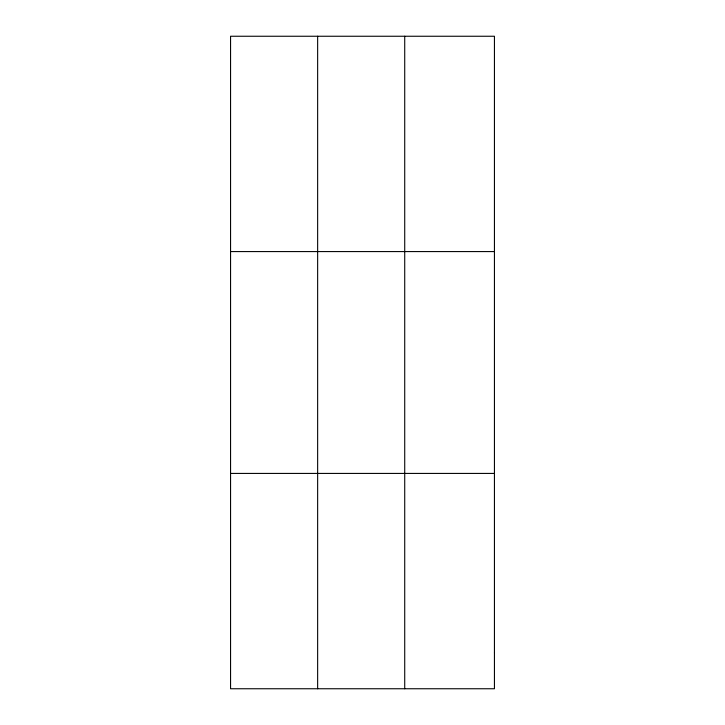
<?xml version="1.0" encoding="UTF-8"?>
<svg xmlns="http://www.w3.org/2000/svg" width="725" height="725" viewBox="0 0 725 725"><rect width="100%" height="100%" fill="white"/><g stroke="black" fill="none" stroke-linecap="round" stroke-linejoin="round"><path stroke-width="1.09" d="M317.641 36.25L317.641 688.75M404.722 36.25L404.722 688.75M230.559 251.575L494.441 251.575M230.559 473.425L494.441 473.425M494.441 652.862L494.441 688.75L230.559 688.75L230.559 36.25L494.441 36.25L494.441 652.862"/></g></svg>
